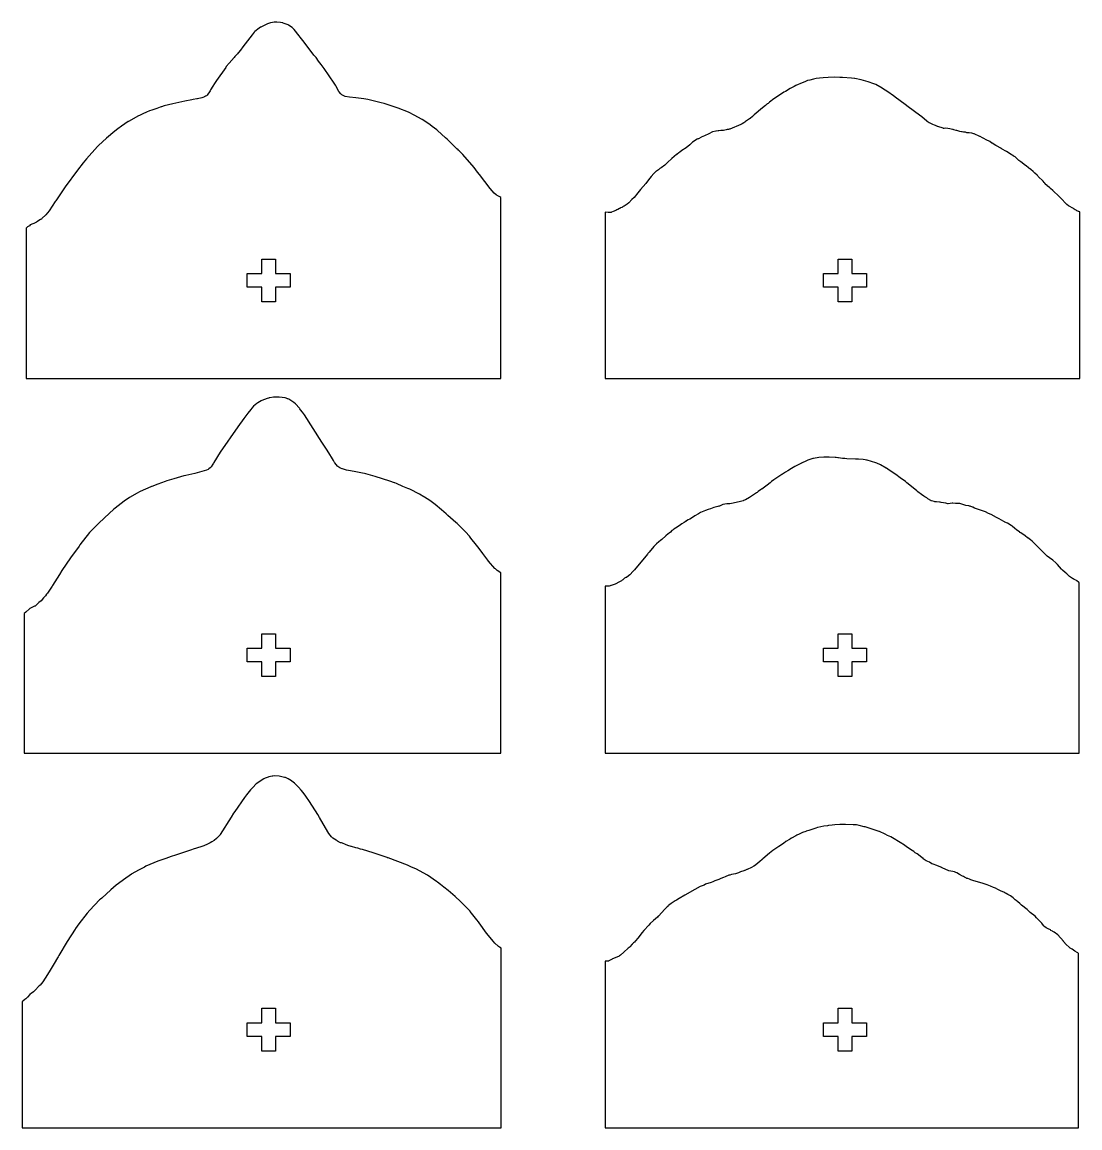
# Model space of a CAD drawing. Header units: metres. Extents: x -88 to 939, y 68 to 1362.
# Drawn here: x 119.2 to 486.1, y 978.1 to 1361.7 of the extents above; entities that cross this region are included whole.
import ezdxf

# ---------------------------------------------------------------- set-up
doc = ezdxf.new("R2010")
doc.units = ezdxf.units.M

msp = doc.modelspace()

# ---------------------------------------------------------------- linework, layer by layer
for p, q in [((199.908, 1358.48), (199.618, 1358.2)), ((201.435, 1359.69), (199.908, 1358.48)), ((201.86, 1359.97), (201.435, 1359.69)), ((201.984, 1360.02), (201.86, 1359.97)), ((203.83, 1360.94), (201.984, 1360.02)), ((204.336, 1361.12), (203.83, 1360.94)), ((205.346, 1361.47), (204.336, 1361.12)), ((205.414, 1361.49), (205.346, 1361.47)), ((206.616, 1361.7), (205.414, 1361.49)), ((207.006, 1361.74), (206.616, 1361.7)), ((207.486, 1361.73), (207.006, 1361.74)), ((208.862, 1361.62), (207.486, 1361.73)), ((209.655, 1361.47), (208.862, 1361.62)), ((209.774, 1361.43), (209.655, 1361.47)), ((210.374, 1361.16), (209.774, 1361.43)), ((211.466, 1360.74), (210.374, 1361.16)), ((211.551, 1360.7), (211.466, 1360.74)), ((212.831, 1359.85), (211.551, 1360.7)), ((212.931, 1359.77), (212.831, 1359.85)), ((212.979, 1359.72), (212.931, 1359.77)), ((213.531, 1359.15), (212.979, 1359.72)), ((215.296, 1356.96), (213.531, 1359.15)), ((198.934, 1357.38), (195.745, 1353.14)), ((199.618, 1358.2), (198.934, 1357.38)), ((215.643, 1356.55), (215.296, 1356.96)), ((217.003, 1354.79), (215.643, 1356.55)), ((218.253, 1353.09), (217.003, 1354.79)), ((193.744, 1350.61), (193.223, 1350.01)), ((193.862, 1350.72), (193.744, 1350.61)), ((194.163, 1351.08), (193.862, 1350.72)), ((194.24, 1351.18), (194.163, 1351.08)), ((194.968, 1352.03), (194.24, 1351.18)), ((195.745, 1353.14), (194.968, 1352.03)), ((220.187, 1350.65), (218.253, 1353.09)), ((220.42, 1350.32), (220.187, 1350.65)), ((191.007, 1347.53), (189.988, 1346.3)), ((192.775, 1349.51), (191.007, 1347.53)), ((192.983, 1349.78), (192.775, 1349.51)), ((193.223, 1350.01), (192.983, 1349.78)), ((221.122, 1349.51), (220.42, 1350.32)), ((222.007, 1348.24), (221.122, 1349.51)), ((222.919, 1347.09), (222.007, 1348.24)), ((223.965, 1345.64), (222.919, 1347.09)), ((189.782, 1346.04), (186.56, 1341.5)), ((189.988, 1346.3), (189.782, 1346.04)), ((227.436, 1340.54), (223.965, 1345.64)), ((185.343, 1339.47), (184.575, 1338.2)), ((185.89, 1340.49), (185.343, 1339.47)), ((186.56, 1341.5), (185.89, 1340.49)), ((227.851, 1339.85), (227.436, 1340.54)), ((227.988, 1339.63), (227.851, 1339.85)), ((229.081, 1337.71), (227.988, 1339.63)), ((387.066, 1339.44), (385.652, 1338.69)), ((387.63, 1339.73), (387.066, 1339.44)), ((389.758, 1340.7), (387.63, 1339.73)), ((390.754, 1341.05), (389.758, 1340.7)), ((391.699, 1341.43), (390.754, 1341.05)), ((392.501, 1341.65), (391.699, 1341.43)), ((393.761, 1341.92), (392.501, 1341.65)), ((394.664, 1342.14), (393.761, 1341.92)), ((395.807, 1342.33), (394.664, 1342.14)), ((397.107, 1342.37), (395.807, 1342.33)), ((398.848, 1342.53), (397.107, 1342.37)), ((401.14, 1342.59), (398.848, 1342.53)), ((402.845, 1342.56), (401.14, 1342.59)), ((403.755, 1342.53), (402.845, 1342.56)), ((406.954, 1342.32), (403.755, 1342.53)), ((407.965, 1342.21), (406.954, 1342.32)), ((408.117, 1342.19), (407.965, 1342.21)), ((410.215, 1341.73), (408.117, 1342.19)), ((412.691, 1341.05), (410.215, 1341.73)), ((414.681, 1340.33), (412.691, 1341.05)), ((415.302, 1340.08), (414.681, 1340.33)), ((416.781, 1339.27), (415.302, 1340.08)), ((417.004, 1339.16), (416.781, 1339.27)), ((420.171, 1337.07), (417.004, 1339.16)), ((181.531, 1335.51), (180.042, 1335.15)), ((181.872, 1335.64), (181.531, 1335.51)), ((182.474, 1335.82), (181.872, 1335.64)), ((182.835, 1336.02), (182.474, 1335.82)), ((183.077, 1336.18), (182.835, 1336.02)), ((183.328, 1336.45), (183.077, 1336.18)), ((183.613, 1336.71), (183.328, 1336.45)), ((184.161, 1337.54), (183.613, 1336.71)), ((184.4, 1337.87), (184.161, 1337.54)), ((184.575, 1338.2), (184.4, 1337.87)), ((229.708, 1336.9), (229.081, 1337.71)), ((230.052, 1336.52), (229.708, 1336.9)), ((230.257, 1336.35), (230.052, 1336.52)), ((230.979, 1336.02), (230.257, 1336.35)), ((231.011, 1336.01), (230.979, 1336.02)), ((231.226, 1335.97), (231.011, 1336.01)), ((232.753, 1335.7), (231.226, 1335.97)), ((234.904, 1335.52), (232.753, 1335.7)), ((235.814, 1335.38), (234.904, 1335.52)), ((237.696, 1335.15), (235.814, 1335.38)), ((382.631, 1336.89), (380.013, 1335.1)), ((383.467, 1337.38), (382.631, 1336.89)), ((384.059, 1337.68), (383.467, 1337.38)), ((385.652, 1338.69), (384.059, 1337.68)), ((420.732, 1336.67), (420.171, 1337.07)), ((421.316, 1336.26), (420.732, 1336.67)), ((422.031, 1335.7), (421.316, 1336.26)), ((425.554, 1333.18), (422.031, 1335.7)), ((165.876, 1331.81), (164.146, 1331.19)), ((167.03, 1332.18), (165.876, 1331.81)), ((167.416, 1332.31), (167.03, 1332.18)), ((167.554, 1332.34), (167.416, 1332.31)), ((168.501, 1332.65), (167.554, 1332.34)), ((171.431, 1333.41), (168.501, 1332.65)), ((175.558, 1334.31), (171.431, 1333.41)), ((175.657, 1334.33), (175.558, 1334.31)), ((178.098, 1334.75), (175.657, 1334.33)), ((178.534, 1334.85), (178.098, 1334.75)), ((179.804, 1335.09), (178.534, 1334.85)), ((180.042, 1335.15), (179.804, 1335.09)), ((238.423, 1335), (237.696, 1335.15)), ((239.076, 1334.9), (238.423, 1335)), ((243.753, 1333.76), (239.076, 1334.9)), ((244.792, 1333.45), (243.753, 1333.76)), ((245.409, 1333.3), (244.792, 1333.45)), ((245.838, 1333.2), (245.409, 1333.3)), ((249.673, 1331.92), (245.838, 1333.2)), ((253.211, 1330.45), (249.673, 1331.92)), ((375.419, 1331.52), (374.468, 1330.71)), ((377.065, 1332.85), (375.419, 1331.52)), ((377.701, 1333.34), (377.065, 1332.85)), ((377.819, 1333.44), (377.701, 1333.34)), ((377.962, 1333.55), (377.819, 1333.44)), ((378.429, 1333.93), (377.962, 1333.55)), ((380.013, 1335.1), (378.429, 1333.93)), ((426.552, 1332.4), (425.554, 1333.18)), ((430.552, 1329.44), (426.552, 1332.4)), ((159.539, 1329.19), (156.026, 1327.3)), ((159.887, 1329.37), (159.539, 1329.19)), ((161.034, 1329.91), (159.887, 1329.37)), ((162.328, 1330.47), (161.034, 1329.91)), ((163.371, 1330.9), (162.328, 1330.47)), ((164.146, 1331.19), (163.371, 1330.9)), ((253.406, 1330.36), (253.211, 1330.45)), ((255.211, 1329.49), (253.406, 1330.36)), ((257.964, 1327.91), (255.211, 1329.49)), ((258.506, 1327.62), (257.964, 1327.91)), ((260.687, 1326.12), (258.506, 1327.62)), ((371.52, 1328.17), (370.188, 1327.23)), ((371.712, 1328.34), (371.52, 1328.17)), ((372.54, 1329.03), (371.712, 1328.34)), ((373.177, 1329.55), (372.54, 1329.03)), ((374.468, 1330.71), (373.177, 1329.55)), ((431.308, 1328.85), (430.552, 1329.44)), ((433.062, 1327.39), (431.308, 1328.85)), ((151.297, 1323.93), (148.452, 1321.45)), ((152.338, 1324.72), (151.297, 1323.93)), ((153.585, 1325.58), (152.338, 1324.72)), ((155.94, 1327.26), (153.585, 1325.58)), ((156.026, 1327.3), (155.94, 1327.26)), ((261.446, 1325.55), (260.687, 1326.12)), ((262.99, 1324.36), (261.446, 1325.55)), ((263.293, 1324.11), (262.99, 1324.36)), ((266.054, 1321.6), (263.293, 1324.11)), ((359.804, 1323.93), (358.78, 1323.68)), ((359.944, 1323.95), (359.804, 1323.93)), ((360.676, 1324.02), (359.944, 1323.95)), ((360.862, 1324.05), (360.676, 1324.02)), ((361.527, 1324.11), (360.862, 1324.05)), ((361.779, 1324.1), (361.527, 1324.11)), ((362.047, 1324.12), (361.779, 1324.1)), ((362.444, 1324.16), (362.047, 1324.12)), ((363.374, 1324.38), (362.444, 1324.16)), ((363.749, 1324.44), (363.374, 1324.38)), ((364.019, 1324.47), (363.749, 1324.44)), ((364.146, 1324.51), (364.019, 1324.47)), ((364.264, 1324.51), (364.146, 1324.51)), ((364.505, 1324.55), (364.264, 1324.51)), ((364.658, 1324.58), (364.505, 1324.55)), ((368.504, 1326.18), (364.658, 1324.58)), ((368.947, 1326.42), (368.504, 1326.18)), ((369.571, 1326.82), (368.947, 1326.42)), ((369.872, 1326.99), (369.571, 1326.82)), ((370.188, 1327.23), (369.872, 1326.99)), ((433.211, 1327.25), (433.062, 1327.39)), ((433.862, 1326.83), (433.211, 1327.25)), ((434.184, 1326.65), (433.862, 1326.83)), ((435.101, 1326.27), (434.184, 1326.65)), ((435.665, 1325.99), (435.101, 1326.27)), ((436.016, 1325.85), (435.665, 1325.99)), ((436.757, 1325.57), (436.016, 1325.85)), ((436.879, 1325.54), (436.757, 1325.57)), ((438.687, 1324.92), (436.879, 1325.54)), ((438.798, 1324.88), (438.687, 1324.92)), ((439.061, 1324.87), (438.798, 1324.88)), ((439.654, 1324.92), (439.061, 1324.87)), ((441.057, 1324.69), (439.654, 1324.92)), ((441.988, 1324.5), (441.057, 1324.69)), ((442.191, 1324.44), (441.988, 1324.5)), ((442.44, 1324.41), (442.191, 1324.44)), ((443.238, 1324.18), (442.44, 1324.41)), ((443.415, 1324.14), (443.238, 1324.18)), ((444.505, 1323.8), (443.415, 1324.14)), ((445.1, 1323.65), (444.505, 1323.8)), ((148.452, 1321.45), (145.688, 1318.87)), ((266.596, 1321.07), (266.054, 1321.6)), ((268.166, 1319.6), (266.596, 1321.07)), ((351.698, 1320.04), (351.193, 1319.5)), ((351.792, 1320.12), (351.698, 1320.04)), ((353.345, 1321.08), (351.792, 1320.12)), ((353.56, 1321.2), (353.345, 1321.08)), ((353.825, 1321.28), (353.56, 1321.2)), ((354.649, 1321.71), (353.825, 1321.28)), ((354.788, 1321.79), (354.649, 1321.71)), ((355.938, 1322.31), (354.788, 1321.79)), ((357.395, 1323.01), (355.938, 1322.31)), ((358.689, 1323.65), (357.395, 1323.01)), ((358.78, 1323.68), (358.689, 1323.65)), ((445.271, 1323.62), (445.1, 1323.65)), ((445.809, 1323.55), (445.271, 1323.62)), ((446.041, 1323.55), (445.809, 1323.55)), ((446.43, 1323.53), (446.041, 1323.55)), ((446.912, 1323.38), (446.43, 1323.53)), ((447.521, 1323.34), (446.912, 1323.38)), ((447.682, 1323.36), (447.521, 1323.34)), ((448.518, 1323.26), (447.682, 1323.36)), ((448.686, 1323.23), (448.518, 1323.26)), ((449.349, 1323), (448.686, 1323.23)), ((449.434, 1322.97), (449.349, 1323)), ((449.474, 1322.95), (449.434, 1322.97)), ((451.445, 1322.02), (449.474, 1322.95)), ((451.496, 1322), (451.445, 1322.02)), ((452.305, 1321.63), (451.496, 1322)), ((454.102, 1320.72), (452.305, 1321.63)), ((454.44, 1320.49), (454.102, 1320.72)), ((454.91, 1320.26), (454.44, 1320.49)), ((455.649, 1319.77), (454.91, 1320.26)), ((145.344, 1318.54), (141.463, 1314.27)), ((145.446, 1318.64), (145.344, 1318.54)), ((145.688, 1318.87), (145.446, 1318.64)), ((270.035, 1317.76), (268.166, 1319.6)), ((270.424, 1317.4), (270.035, 1317.76)), ((270.501, 1317.33), (270.424, 1317.4)), ((270.764, 1317.06), (270.501, 1317.33)), ((272.088, 1315.75), (270.764, 1317.06)), ((346.983, 1316.36), (346.43, 1315.97)), ((347.302, 1316.63), (346.983, 1316.36)), ((348, 1317.16), (347.302, 1316.63)), ((349.526, 1318.12), (348, 1317.16)), ((350.8, 1319.2), (349.526, 1318.12)), ((351.193, 1319.5), (350.8, 1319.2)), ((455.719, 1319.73), (455.649, 1319.77)), ((456.938, 1318.95), (455.719, 1319.73)), ((458.929, 1317.83), (456.938, 1318.95)), ((458.999, 1317.8), (458.929, 1317.83)), ((459.045, 1317.77), (458.999, 1317.8)), ((459.151, 1317.71), (459.045, 1317.77)), ((460.508, 1317.01), (459.151, 1317.71)), ((460.722, 1316.82), (460.508, 1317.01)), ((461.591, 1316.26), (460.722, 1316.82)), ((461.675, 1316.19), (461.591, 1316.26)), ((463.252, 1315.19), (461.675, 1316.19)), ((140.357, 1312.9), (138.398, 1310.38)), ((141.463, 1314.27), (140.357, 1312.9)), ((275.977, 1311.26), (272.088, 1315.75)), ((342.663, 1312.57), (342.199, 1312.16)), ((343.083, 1313.01), (342.663, 1312.57)), ((344.524, 1314.42), (343.083, 1313.01)), ((346.147, 1315.75), (344.524, 1314.42)), ((346.283, 1315.86), (346.147, 1315.75)), ((346.43, 1315.97), (346.283, 1315.86)), ((463.321, 1315.14), (463.252, 1315.19)), ((463.634, 1314.96), (463.321, 1315.14)), ((464.573, 1314.08), (463.634, 1314.96)), ((464.993, 1313.76), (464.573, 1314.08)), ((465.287, 1313.53), (464.993, 1313.76)), ((465.666, 1313.22), (465.287, 1313.53)), ((466.698, 1312.4), (465.666, 1313.22)), ((466.889, 1312.32), (466.698, 1312.4)), ((466.966, 1312.25), (466.889, 1312.32)), ((467.477, 1311.84), (466.966, 1312.25)), ((138.398, 1310.38), (134.122, 1304.53)), ((277.187, 1309.66), (275.977, 1311.26)), ((277.872, 1308.81), (277.187, 1309.66)), ((281.545, 1304.06), (277.872, 1308.81)), ((338.332, 1309.18), (337.42, 1308.21)), ((339.177, 1310), (338.332, 1309.18)), ((339.247, 1310.07), (339.177, 1310)), ((339.986, 1310.53), (339.247, 1310.07)), ((340.444, 1310.89), (339.986, 1310.53)), ((340.856, 1311.16), (340.444, 1310.89)), ((342.199, 1312.16), (340.856, 1311.16)), ((468.372, 1311.21), (467.477, 1311.84)), ((468.48, 1311.11), (468.372, 1311.21)), ((468.673, 1310.99), (468.48, 1311.11)), ((469.119, 1310.56), (468.673, 1310.99)), ((469.942, 1309.87), (469.119, 1310.56)), ((470.273, 1309.61), (469.942, 1309.87)), ((470.523, 1309.32), (470.273, 1309.61)), ((471.31, 1308.59), (470.523, 1309.32)), ((471.574, 1308.35), (471.31, 1308.59)), ((134.122, 1304.53), (130.903, 1299.75)), ((335.526, 1305.79), (333.729, 1303.7)), ((336.449, 1307.02), (335.526, 1305.79)), ((337.42, 1308.21), (336.449, 1307.02)), ((471.707, 1308.21), (471.574, 1308.35)), ((473.351, 1306.59), (471.707, 1308.21)), ((473.722, 1306.09), (473.351, 1306.59)), ((473.86, 1305.92), (473.722, 1306.09)), ((473.958, 1305.84), (473.86, 1305.92)), ((474.348, 1305.39), (473.958, 1305.84)), ((474.501, 1305.23), (474.348, 1305.39)), ((474.779, 1305.01), (474.501, 1305.23)), ((474.819, 1304.97), (474.779, 1305.01)), ((475.564, 1304.31), (474.819, 1304.97)), ((282.928, 1302.41), (281.545, 1304.06)), ((283.58, 1301.86), (282.928, 1302.41)), ((283.877, 1301.64), (283.58, 1301.86)), ((283.98, 1301.56), (283.877, 1301.64)), ((284.473, 1301.33), (283.98, 1301.56)), ((284.703, 1301.2), (284.473, 1301.33)), ((284.92, 1301.09), (284.703, 1301.2)), ((285.231, 1300.88), (284.92, 1301.09)), ((285.232, 1270.21), (285.231, 1300.88)), ((331.462, 1300.87), (330.746, 1300.18)), ((332.774, 1302.5), (331.462, 1300.87)), ((333.217, 1303.03), (332.774, 1302.5)), ((333.729, 1303.7), (333.217, 1303.03)), ((475.75, 1304.19), (475.564, 1304.31)), ((476, 1303.97), (475.75, 1304.19)), ((476.804, 1303.3), (476, 1303.97)), ((479.004, 1301.25), (476.804, 1303.3)), ((479.111, 1301.14), (479.004, 1301.25)), ((479.535, 1300.67), (479.111, 1301.14)), ((130.676, 1299.47), (128.511, 1296.31)), ((130.903, 1299.75), (130.676, 1299.47)), ((326.404, 1297.03), (325.829, 1296.76)), ((326.528, 1297.07), (326.404, 1297.03)), ((326.802, 1297.26), (326.528, 1297.07)), ((327.228, 1297.44), (326.802, 1297.26)), ((327.423, 1297.58), (327.228, 1297.44)), ((327.496, 1297.6), (327.423, 1297.58)), ((327.732, 1297.75), (327.496, 1297.6)), ((328.031, 1297.91), (327.732, 1297.75)), ((329.022, 1298.58), (328.031, 1297.91)), ((329.683, 1299.06), (329.022, 1298.58)), ((330.746, 1300.18), (329.683, 1299.06)), ((481.52, 1298.57), (479.535, 1300.67)), ((481.599, 1298.49), (481.52, 1298.57)), ((481.667, 1298.44), (481.599, 1298.49)), ((482.144, 1298.01), (481.667, 1298.44)), ((483.876, 1297.06), (482.144, 1298.01)), ((484.173, 1296.81), (483.876, 1297.06)), ((125.537, 1293.21), (124.288, 1292.46)), ((125.843, 1293.42), (125.537, 1293.21)), ((125.97, 1293.56), (125.843, 1293.42)), ((127.396, 1294.91), (125.97, 1293.56)), ((128.511, 1296.31), (127.396, 1294.91)), ((322.448, 1295.69), (321.403, 1295.77)), ((321.403, 1295.77), (321.406, 1287.72)), ((322.989, 1295.64), (322.448, 1295.69)), ((323.098, 1295.64), (322.989, 1295.64)), ((323.447, 1295.7), (323.098, 1295.64)), ((323.542, 1295.72), (323.447, 1295.7)), ((323.663, 1295.77), (323.542, 1295.72)), ((324.17, 1296), (323.663, 1295.77)), ((325.124, 1296.39), (324.17, 1296)), ((325.533, 1296.6), (325.124, 1296.39)), ((325.829, 1296.76), (325.533, 1296.6)), ((484.528, 1296.57), (484.173, 1296.81)), ((484.8, 1296.45), (484.528, 1296.57)), ((485.031, 1296.31), (484.8, 1296.45)), ((485.448, 1296.15), (485.031, 1296.31)), ((485.635, 1296.06), (485.448, 1296.15)), ((485.695, 1296.06), (485.635, 1296.06)), ((485.825, 1296.01), (485.695, 1296.06)), ((486.141, 1295.87), (485.825, 1296.01)), ((486.141, 1238.06), (486.141, 1295.87)), ((120.519, 1290.2), (120.515, 1238.05)), ((120.884, 1290.59), (120.519, 1290.2)), ((121.044, 1290.72), (120.884, 1290.59)), ((121.239, 1290.85), (121.044, 1290.72)), ((121.686, 1291.09), (121.239, 1290.85)), ((121.94, 1291.36), (121.686, 1291.09)), ((122.094, 1291.42), (121.94, 1291.36)), ((122.491, 1291.64), (122.094, 1291.42)), ((123.258, 1291.83), (122.491, 1291.64)), ((124.155, 1292.37), (123.258, 1291.83)), ((124.224, 1292.42), (124.155, 1292.37)), ((124.288, 1292.46), (124.224, 1292.42)), ((321.408, 1287.27), (321.403, 1287.15)), ((321.403, 1287.15), (321.406, 1238.05)), ((321.406, 1287.72), (321.41, 1287.55)), ((321.41, 1287.55), (321.408, 1287.27)), ((202.31, 1274.48), (202.31, 1279.54)), ((202.31, 1279.54), (207.065, 1279.54)), ((207.065, 1279.54), (207.065, 1274.48)), ((402.31, 1274.48), (402.31, 1279.54)), ((402.31, 1279.54), (407.065, 1279.54)), ((407.065, 1279.54), (407.065, 1274.48)), ((197.245, 1269.72), (197.245, 1274.48)), ((197.245, 1274.48), (202.31, 1274.48)), ((207.065, 1274.48), (212.129, 1274.48)), ((212.129, 1274.48), (212.129, 1269.72)), ((397.245, 1269.72), (397.245, 1274.48)), ((397.245, 1274.48), (402.31, 1274.48)), ((407.065, 1274.48), (412.129, 1274.48)), ((412.129, 1274.48), (412.129, 1269.72)), ((285.227, 1269.95), (285.232, 1270.21)), ((202.31, 1269.72), (197.245, 1269.72)), ((202.31, 1264.66), (202.31, 1269.72)), ((212.129, 1269.72), (207.065, 1269.72)), ((207.065, 1269.72), (207.065, 1264.66)), ((285.232, 1269.61), (285.227, 1269.95)), ((285.227, 1246.48), (285.232, 1269.39)), ((285.231, 1269.47), (285.232, 1269.61)), ((285.232, 1269.39), (285.231, 1269.47)), ((402.31, 1269.72), (397.245, 1269.72)), ((402.31, 1264.66), (402.31, 1269.72)), ((412.129, 1269.72), (407.065, 1269.72)), ((407.065, 1269.72), (407.065, 1264.66)), ((207.065, 1264.66), (202.31, 1264.66)), ((407.065, 1264.66), (402.31, 1264.66)), ((285.221, 1246.24), (285.227, 1246.48)), ((285.233, 1238.06), (285.221, 1246.24)), ((120.515, 1238.05), (122.537, 1238.06)), ((122.537, 1238.06), (285.233, 1238.06)), ((321.406, 1238.05), (486.141, 1238.06)), ((206.577, 1231.63), (206.322, 1231.61)), ((207.521, 1231.65), (206.577, 1231.63)), ((208.373, 1231.64), (207.521, 1231.65)), ((209.415, 1231.54), (208.373, 1231.64)), ((199.488, 1228.47), (198.848, 1227.77)), ((200.055, 1228.98), (199.488, 1228.47)), ((200.551, 1229.35), (200.055, 1228.98)), ((200.988, 1229.65), (200.551, 1229.35)), ((202.045, 1230.3), (200.988, 1229.65)), ((202.296, 1230.43), (202.045, 1230.3)), ((204.197, 1231.12), (202.296, 1230.43)), ((204.619, 1231.26), (204.197, 1231.12)), ((204.895, 1231.35), (204.619, 1231.26)), ((205.073, 1231.39), (204.895, 1231.35)), ((206.322, 1231.61), (205.073, 1231.39)), ((210.386, 1231.33), (209.415, 1231.54)), ((210.725, 1231.25), (210.386, 1231.33)), ((211.227, 1231.06), (210.725, 1231.25)), ((211.373, 1230.99), (211.227, 1231.06)), ((211.656, 1230.87), (211.373, 1230.99)), ((212.343, 1230.5), (211.656, 1230.87)), ((213.075, 1230.02), (212.343, 1230.5)), ((213.455, 1229.72), (213.075, 1230.02)), ((213.992, 1229.26), (213.455, 1229.72)), ((215.394, 1227.73), (213.992, 1229.26)), ((196.085, 1224.15), (193.954, 1221.29)), ((197.424, 1226.04), (196.085, 1224.15)), ((198.46, 1227.33), (197.424, 1226.04)), ((198.848, 1227.77), (198.46, 1227.33)), ((215.545, 1227.53), (215.394, 1227.73)), ((215.786, 1227.24), (215.545, 1227.53)), ((216.387, 1226.45), (215.786, 1227.24)), ((217.081, 1225.44), (216.387, 1226.45)), ((223.179, 1215.98), (217.081, 1225.44)), ((193.954, 1221.29), (187.834, 1212.57)), ((187.834, 1212.57), (185.695, 1208.88)), ((224.811, 1213.56), (223.179, 1215.98)), ((225.613, 1212.27), (224.811, 1213.56)), ((185.585, 1208.68), (185.374, 1208.33)), ((185.695, 1208.88), (185.585, 1208.68)), ((226.805, 1210.23), (225.613, 1212.27)), ((227.168, 1209.63), (226.805, 1210.23)), ((227.564, 1208.97), (227.168, 1209.63)), ((227.662, 1208.83), (227.564, 1208.97)), ((228.525, 1207.71), (227.662, 1208.83)), ((389.577, 1208.71), (389.314, 1208.57)), ((389.688, 1208.76), (389.577, 1208.71)), ((389.839, 1208.83), (389.688, 1208.76)), ((391.094, 1209.45), (389.839, 1208.83)), ((391.722, 1209.69), (391.094, 1209.45)), ((393.488, 1210.28), (391.722, 1209.69)), ((393.707, 1210.34), (393.488, 1210.28)), ((395.625, 1210.68), (393.707, 1210.34)), ((397.291, 1210.81), (395.625, 1210.68)), ((397.374, 1210.82), (397.291, 1210.81)), ((397.692, 1210.84), (397.374, 1210.82)), ((398.863, 1210.79), (397.692, 1210.84)), ((399.187, 1210.79), (398.863, 1210.79)), ((401.188, 1210.67), (399.187, 1210.79)), ((401.545, 1210.68), (401.188, 1210.67)), ((402.186, 1210.57), (401.545, 1210.68)), ((402.379, 1210.57), (402.186, 1210.57)), ((403.808, 1210.31), (402.379, 1210.57)), ((403.853, 1210.31), (403.808, 1210.31)), ((404.097, 1210.29), (403.853, 1210.31)), ((404.618, 1210.31), (404.097, 1210.29)), ((405.324, 1210.26), (404.618, 1210.31)), ((408.352, 1210.13), (405.324, 1210.26)), ((409.31, 1210.07), (408.352, 1210.13)), ((411.012, 1209.92), (409.31, 1210.07)), ((411.636, 1209.9), (411.012, 1209.92)), ((412.164, 1209.77), (411.636, 1209.9)), ((412.307, 1209.73), (412.164, 1209.77)), ((415.378, 1208.82), (412.307, 1209.73)), ((415.725, 1208.67), (415.378, 1208.82)), ((416.95, 1208.18), (415.725, 1208.67)), ((179.04, 1205.17), (175.963, 1204.43)), ((183.077, 1206.22), (179.04, 1205.17)), ((183.746, 1206.55), (183.077, 1206.22)), ((183.986, 1206.69), (183.746, 1206.55)), ((184.461, 1207.12), (183.986, 1206.69)), ((184.765, 1207.48), (184.461, 1207.12)), ((185.374, 1208.33), (184.765, 1207.48)), ((228.744, 1207.49), (228.525, 1207.71)), ((229.413, 1207.04), (228.744, 1207.49)), ((229.616, 1206.95), (229.413, 1207.04)), ((230.231, 1206.71), (229.616, 1206.95)), ((230.295, 1206.69), (230.231, 1206.71)), ((231.675, 1206.32), (230.295, 1206.69)), ((233.043, 1206.09), (231.675, 1206.32)), ((233.711, 1205.94), (233.043, 1206.09)), ((234.403, 1205.78), (233.711, 1205.94)), ((236.681, 1205.33), (234.403, 1205.78)), ((237.279, 1205.23), (236.681, 1205.33)), ((237.947, 1205.09), (237.279, 1205.23)), ((238.434, 1204.96), (237.947, 1205.09)), ((240.842, 1204.31), (238.434, 1204.96)), ((382.914, 1204.86), (382.733, 1204.76)), ((383.968, 1205.54), (382.914, 1204.86)), ((384.865, 1206.09), (383.968, 1205.54)), ((386.096, 1206.9), (384.865, 1206.09)), ((387.191, 1207.58), (386.096, 1206.9)), ((389.314, 1208.57), (387.191, 1207.58)), ((418.939, 1207.02), (416.95, 1208.18)), ((419.074, 1206.92), (418.939, 1207.02)), ((419.559, 1206.64), (419.074, 1206.92)), ((422.702, 1204.39), (419.559, 1206.64)), ((166.303, 1201.46), (164.213, 1200.66)), ((168.781, 1202.36), (166.303, 1201.46)), ((169.422, 1202.56), (168.781, 1202.36)), ((171.769, 1203.27), (169.422, 1202.56)), ((175.288, 1204.25), (171.769, 1203.27)), ((175.963, 1204.43), (175.288, 1204.25)), ((241.594, 1204.12), (240.842, 1204.31)), ((246.77, 1202.46), (241.594, 1204.12)), ((248.371, 1201.89), (246.77, 1202.46)), ((248.517, 1201.84), (248.371, 1201.89)), ((249.002, 1201.62), (248.517, 1201.84)), ((251.23, 1200.66), (249.002, 1201.62)), ((377.6, 1201.08), (376.778, 1200.42)), ((378.667, 1201.91), (377.6, 1201.08)), ((379.197, 1202.35), (378.667, 1201.91)), ((379.985, 1202.97), (379.197, 1202.35)), ((380.273, 1203.13), (379.985, 1202.97)), ((381.343, 1203.89), (380.273, 1203.13)), ((382.338, 1204.53), (381.343, 1203.89)), ((382.733, 1204.76), (382.338, 1204.53)), ((423.359, 1203.94), (422.702, 1204.39)), ((424.225, 1203.3), (423.359, 1203.94)), ((425.137, 1202.64), (424.225, 1203.3)), ((425.607, 1202.33), (425.137, 1202.64)), ((426.107, 1201.92), (425.607, 1202.33)), ((428.854, 1199.72), (426.107, 1201.92)), ((159.107, 1198.29), (156.468, 1196.8)), ((159.884, 1198.75), (159.107, 1198.29)), ((160.17, 1198.88), (159.884, 1198.75)), ((163.773, 1200.48), (160.17, 1198.88)), ((164.089, 1200.61), (163.773, 1200.48)), ((164.213, 1200.66), (164.089, 1200.61)), ((252.969, 1199.95), (251.23, 1200.66)), ((253.707, 1199.63), (252.969, 1199.95)), ((257.011, 1197.94), (253.707, 1199.63)), ((258.503, 1197.06), (257.011, 1197.94)), ((372.87, 1197.69), (371.515, 1196.81)), ((373.911, 1198.38), (372.87, 1197.69)), ((374.179, 1198.58), (373.911, 1198.38)), ((374.552, 1198.84), (374.179, 1198.58)), ((375.312, 1199.41), (374.552, 1198.84)), ((375.69, 1199.63), (375.312, 1199.41)), ((375.73, 1199.66), (375.69, 1199.63)), ((375.799, 1199.7), (375.73, 1199.66)), ((376.267, 1200.02), (375.799, 1199.7)), ((376.778, 1200.42), (376.267, 1200.02)), ((429.557, 1199.06), (428.854, 1199.72)), ((429.926, 1198.76), (429.557, 1199.06)), ((431.213, 1197.81), (429.926, 1198.76)), ((432.056, 1197.29), (431.213, 1197.81)), ((432.359, 1197.05), (432.056, 1197.29)), ((154.584, 1195.5), (151.41, 1193.08)), ((156.468, 1196.8), (154.584, 1195.5)), ((258.579, 1197.02), (258.503, 1197.06)), ((258.615, 1197), (258.579, 1197.02)), ((258.725, 1196.92), (258.615, 1197)), ((260.615, 1195.72), (258.725, 1196.92)), ((262.479, 1194.32), (260.615, 1195.72)), ((264.715, 1192.5), (262.479, 1194.32)), ((359.135, 1193.29), (358.564, 1193.04)), ((359.185, 1193.3), (359.135, 1193.29)), ((360.12, 1193.58), (359.185, 1193.3)), ((360.532, 1193.72), (360.12, 1193.58)), ((360.866, 1193.76), (360.532, 1193.72)), ((361.116, 1193.82), (360.866, 1193.76)), ((362.274, 1194.33), (361.116, 1193.82)), ((362.321, 1194.35), (362.274, 1194.33)), ((363.634, 1194.63), (362.321, 1194.35)), ((363.885, 1194.59), (363.634, 1194.63)), ((363.948, 1194.59), (363.885, 1194.59)), ((364.694, 1194.62), (363.948, 1194.59)), ((365.878, 1194.83), (364.694, 1194.62)), ((367.333, 1195.12), (365.878, 1194.83)), ((367.895, 1195.24), (367.333, 1195.12)), ((368.435, 1195.45), (367.895, 1195.24)), ((369.343, 1195.69), (368.435, 1195.45)), ((369.436, 1195.74), (369.343, 1195.69)), ((370.154, 1196), (369.436, 1195.74)), ((371.515, 1196.81), (370.154, 1196)), ((433.009, 1196.65), (432.359, 1197.05)), ((433.423, 1196.33), (433.009, 1196.65)), ((434.434, 1195.73), (433.423, 1196.33)), ((434.587, 1195.66), (434.434, 1195.73)), ((434.684, 1195.62), (434.587, 1195.66)), ((435.125, 1195.5), (434.684, 1195.62)), ((435.593, 1195.35), (435.125, 1195.5)), ((435.821, 1195.31), (435.593, 1195.35)), ((436.135, 1195.32), (435.821, 1195.31)), ((436.446, 1195.31), (436.135, 1195.32)), ((437.419, 1195.15), (436.446, 1195.31)), ((437.617, 1195.14), (437.419, 1195.15)), ((437.649, 1195.14), (437.617, 1195.14)), ((438.041, 1195.06), (437.649, 1195.14)), ((439.665, 1194.78), (438.041, 1195.06)), ((440.367, 1194.63), (439.665, 1194.78)), ((440.4, 1194.63), (440.367, 1194.63)), ((441.879, 1194.81), (440.4, 1194.63)), ((442.029, 1194.79), (441.879, 1194.81)), ((442.952, 1194.76), (442.029, 1194.79)), ((443.232, 1194.73), (442.952, 1194.76)), ((443.83, 1194.75), (443.232, 1194.73)), ((444.434, 1194.67), (443.83, 1194.75)), ((445.825, 1194.19), (444.434, 1194.67)), ((446.62, 1193.98), (445.825, 1194.19)), ((447.565, 1193.85), (446.62, 1193.98)), ((447.866, 1193.81), (447.565, 1193.85)), ((448.042, 1193.76), (447.866, 1193.81)), ((448.874, 1193.44), (448.042, 1193.76)), ((448.973, 1193.4), (448.874, 1193.44)), ((449.001, 1193.39), (448.973, 1193.4)), ((449.525, 1193.13), (449.001, 1193.39)), ((149.45, 1191.37), (145.747, 1187.89)), ((150.89, 1192.65), (149.45, 1191.37)), ((151.41, 1193.08), (150.89, 1192.65)), ((266.295, 1191.15), (264.715, 1192.5)), ((266.903, 1190.58), (266.295, 1191.15)), ((269.619, 1188.15), (266.903, 1190.58)), ((351.731, 1189.87), (350.769, 1189.29)), ((352.526, 1190.37), (351.731, 1189.87)), ((353.825, 1191.08), (352.526, 1190.37)), ((354.563, 1191.54), (353.825, 1191.08)), ((355.663, 1192.07), (354.563, 1191.54)), ((356.212, 1192.25), (355.663, 1192.07)), ((357.164, 1192.63), (356.212, 1192.25)), ((357.944, 1192.83), (357.164, 1192.63)), ((358.564, 1193.04), (357.944, 1192.83)), ((453.346, 1191.78), (449.525, 1193.13)), ((454.438, 1191.26), (453.346, 1191.78)), ((455.366, 1190.87), (454.438, 1191.26)), ((457.183, 1189.87), (455.366, 1190.87)), ((458.188, 1189.37), (457.183, 1189.87)), ((144.954, 1187.1), (142.584, 1184.59)), ((145.747, 1187.89), (144.954, 1187.1)), ((270.058, 1187.74), (269.619, 1188.15)), ((270.797, 1187.08), (270.058, 1187.74)), ((272.955, 1184.87), (270.797, 1187.08)), ((345.255, 1185.75), (345.001, 1185.57)), ((346.434, 1186.54), (345.255, 1185.75)), ((346.568, 1186.62), (346.434, 1186.54)), ((347.081, 1187), (346.568, 1186.62)), ((348.057, 1187.68), (347.081, 1187)), ((348.842, 1188.14), (348.057, 1187.68)), ((349.198, 1188.33), (348.842, 1188.14)), ((349.296, 1188.39), (349.198, 1188.33)), ((349.31, 1188.4), (349.296, 1188.39)), ((349.335, 1188.41), (349.31, 1188.4)), ((350.232, 1188.99), (349.335, 1188.41)), ((350.769, 1189.29), (350.232, 1188.99)), ((459.745, 1188.48), (458.188, 1189.37)), ((459.992, 1188.4), (459.745, 1188.48)), ((460.161, 1188.24), (459.992, 1188.4)), ((460.975, 1187.9), (460.161, 1188.24)), ((462.355, 1187.05), (460.975, 1187.9)), ((462.677, 1186.81), (462.355, 1187.05)), ((463.586, 1185.99), (462.677, 1186.81)), ((464.184, 1185.54), (463.586, 1185.99)), ((142.584, 1184.59), (139.161, 1180.32)), ((274.341, 1183.36), (272.955, 1184.87)), ((274.831, 1182.72), (274.341, 1183.36)), ((276.823, 1180.29), (274.831, 1182.72)), ((340.661, 1181.83), (340.01, 1181.37)), ((341.13, 1182.18), (340.661, 1181.83)), ((342.532, 1183.49), (341.13, 1182.18)), ((343.323, 1184.19), (342.532, 1183.49)), ((343.648, 1184.44), (343.323, 1184.19)), ((344.063, 1184.77), (343.648, 1184.44)), ((344.594, 1185.33), (344.063, 1184.77)), ((345.001, 1185.57), (344.594, 1185.33)), ((465.273, 1184.75), (464.184, 1185.54)), ((465.354, 1184.7), (465.273, 1184.75)), ((465.611, 1184.58), (465.354, 1184.7)), ((467.116, 1183.46), (465.611, 1184.58)), ((468.004, 1182.83), (467.116, 1183.46)), ((468.087, 1182.78), (468.004, 1182.83)), ((469.007, 1182.1), (468.087, 1182.78)), ((469.564, 1181.65), (469.007, 1182.1)), ((138.907, 1179.96), (135.942, 1175.91)), ((139.161, 1180.32), (138.907, 1179.96)), ((277.756, 1179.06), (276.823, 1180.29)), ((279.012, 1177.3), (277.756, 1179.06)), ((338.318, 1179.76), (336.713, 1177.86)), ((338.887, 1180.39), (338.318, 1179.76)), ((339.296, 1180.72), (338.887, 1180.39)), ((340.01, 1181.37), (339.296, 1180.72)), ((469.802, 1181.43), (469.564, 1181.65)), ((470.697, 1180.47), (469.802, 1181.43)), ((470.725, 1180.43), (470.697, 1180.47)), ((470.819, 1180.34), (470.725, 1180.43)), ((471.221, 1179.98), (470.819, 1180.34)), ((472.847, 1178.45), (471.221, 1179.98)), ((474.158, 1176.97), (472.847, 1178.45)), ((135.942, 1175.91), (132.975, 1171.47)), ((280.702, 1175.05), (279.012, 1177.3)), ((280.97, 1174.71), (280.702, 1175.05)), ((283.184, 1172.15), (280.97, 1174.71)), ((336.14, 1177.12), (331.66, 1171.74)), ((336.277, 1177.32), (336.14, 1177.12)), ((336.713, 1177.86), (336.277, 1177.32)), ((474.8, 1176.44), (474.158, 1176.97)), ((475.641, 1175.83), (474.8, 1176.44)), ((476.757, 1175.08), (475.641, 1175.83)), ((476.803, 1175.05), (476.757, 1175.08)), ((477.774, 1174.16), (476.803, 1175.05)), ((478.334, 1173.56), (477.774, 1174.16)), ((132.975, 1171.47), (132.153, 1170.1)), ((283.405, 1172.01), (283.184, 1172.15)), ((283.881, 1171.54), (283.405, 1172.01)), ((283.921, 1171.51), (283.881, 1171.54)), ((285.272, 1170.64), (283.921, 1171.51)), ((285.265, 1140.29), (285.272, 1170.64)), ((331.125, 1171.22), (329.952, 1169.98)), ((331.531, 1171.62), (331.125, 1171.22)), ((331.66, 1171.74), (331.531, 1171.62)), ((479.765, 1171.95), (478.334, 1173.56)), ((480.142, 1171.61), (479.765, 1171.95)), ((480.982, 1170.8), (480.142, 1171.61)), ((481.57, 1170.31), (480.982, 1170.8)), ((482.581, 1169.38), (481.57, 1170.31)), ((132.153, 1170.1), (129.744, 1166.31)), ((324.905, 1166.76), (323.558, 1166.23)), ((325.158, 1166.89), (324.905, 1166.76)), ((326.201, 1167.41), (325.158, 1166.89)), ((326.614, 1167.6), (326.201, 1167.41)), ((327.058, 1167.87), (326.614, 1167.6)), ((327.177, 1167.95), (327.058, 1167.87)), ((327.382, 1168.1), (327.177, 1167.95)), ((327.558, 1168.25), (327.382, 1168.1)), ((327.712, 1168.39), (327.558, 1168.25)), ((327.883, 1168.51), (327.712, 1168.39)), ((328.181, 1168.77), (327.883, 1168.51)), ((328.436, 1168.9), (328.181, 1168.77)), ((328.617, 1169.02), (328.436, 1168.9)), ((328.874, 1169.08), (328.617, 1169.02)), ((328.921, 1169.11), (328.874, 1169.08)), ((329.952, 1169.98), (328.921, 1169.11)), ((483.593, 1168.66), (482.581, 1169.38)), ((483.853, 1168.54), (483.593, 1168.66)), ((484.181, 1168.34), (483.853, 1168.54)), ((484.793, 1168.08), (484.181, 1168.34)), ((484.932, 1168.03), (484.793, 1168.08)), ((485.087, 1167.89), (484.932, 1168.03)), ((485.712, 1167.43), (485.087, 1167.89)), ((485.863, 1167.34), (485.712, 1167.43)), ((485.876, 1167.33), (485.863, 1167.34)), ((485.892, 1167.23), (485.876, 1167.33)), ((485.88, 1139.35), (485.892, 1167.23)), ((127.258, 1162.71), (127.077, 1162.45)), ((127.635, 1163.19), (127.258, 1162.71)), ((128.012, 1163.65), (127.635, 1163.19)), ((129.578, 1166.04), (128.012, 1163.65)), ((129.744, 1166.31), (129.578, 1166.04)), ((321.435, 1164.19), (321.412, 1112.04)), ((321.461, 1164.79), (321.435, 1164.19)), ((321.471, 1166.04), (321.461, 1164.79)), ((322.41, 1166.07), (321.471, 1166.04)), ((322.545, 1166.06), (322.41, 1166.07)), ((322.589, 1166.06), (322.545, 1166.06)), ((322.665, 1166.06), (322.589, 1166.06)), ((322.778, 1166.08), (322.665, 1166.06)), ((323.167, 1166.12), (322.778, 1166.08)), ((323.438, 1166.2), (323.167, 1166.12)), ((323.558, 1166.23), (323.438, 1166.2)), ((123.263, 1158.93), (121.87, 1158.28)), ((123.469, 1159.06), (123.263, 1158.93)), ((123.668, 1159.12), (123.469, 1159.06)), ((123.868, 1159.27), (123.668, 1159.12)), ((124.064, 1159.43), (123.868, 1159.27)), ((124.76, 1160.1), (124.064, 1159.43)), ((125.005, 1160.32), (124.76, 1160.1)), ((125.714, 1160.93), (125.005, 1160.32)), ((126.61, 1161.97), (125.714, 1160.93)), ((127.077, 1162.45), (126.61, 1161.97)), ((120.425, 1156.99), (119.916, 1156.49)), ((119.916, 1156.49), (119.918, 1132.65)), ((121.735, 1158.16), (120.425, 1156.99)), ((121.852, 1158.27), (121.735, 1158.16)), ((121.87, 1158.28), (121.852, 1158.27)), ((202.31, 1144.48), (202.31, 1149.54)), ((202.31, 1149.54), (207.065, 1149.54)), ((207.065, 1149.54), (207.065, 1144.48)), ((402.31, 1144.48), (402.31, 1149.54)), ((402.31, 1149.54), (407.065, 1149.54)), ((407.065, 1149.54), (407.065, 1144.48)), ((197.245, 1139.72), (197.245, 1144.48)), ((197.245, 1144.48), (202.31, 1144.48)), ((207.065, 1144.48), (212.129, 1144.48)), ((212.129, 1144.48), (212.129, 1139.72)), ((397.245, 1139.72), (397.245, 1144.48)), ((397.245, 1144.48), (402.31, 1144.48)), ((407.065, 1144.48), (412.129, 1144.48)), ((412.129, 1144.48), (412.129, 1139.72)), ((202.31, 1139.72), (197.245, 1139.72)), ((202.31, 1134.66), (202.31, 1139.72)), ((212.129, 1139.72), (207.065, 1139.72)), ((207.065, 1139.72), (207.065, 1134.66)), ((285.273, 1139.85), (285.265, 1140.29)), ((285.273, 1108.05), (285.273, 1139.85)), ((402.31, 1139.72), (397.245, 1139.72)), ((402.31, 1134.66), (402.31, 1139.72)), ((412.129, 1139.72), (407.065, 1139.72)), ((407.065, 1139.72), (407.065, 1134.66)), ((485.878, 1108.06), (485.887, 1138.63)), ((485.89, 1139.16), (485.88, 1139.35)), ((485.887, 1138.63), (485.891, 1138.92)), ((485.891, 1138.92), (485.89, 1139.16)), ((119.918, 1132.65), (119.916, 1132.49)), ((119.916, 1132.49), (119.917, 1108.05)), ((207.065, 1134.66), (202.31, 1134.66)), ((407.065, 1134.66), (402.31, 1134.66)), ((321.412, 1112.04), (321.435, 1111.14)), ((321.435, 1111.14), (321.45, 1108.05)), ((119.917, 1108.05), (285.273, 1108.05)), ((321.45, 1108.05), (322.445, 1108.06)), ((322.445, 1108.06), (485.878, 1108.06)), ((200.578, 1097.56), (200.302, 1097.31)), ((201.704, 1098.4), (200.578, 1097.56)), ((203.058, 1099.21), (201.704, 1098.4)), ((203.212, 1099.3), (203.058, 1099.21)), ((203.536, 1099.42), (203.212, 1099.3)), ((204.478, 1099.76), (203.536, 1099.42)), ((204.727, 1099.81), (204.478, 1099.76)), ((205.929, 1100.08), (204.727, 1099.81)), ((206.113, 1100.11), (205.929, 1100.08)), ((206.859, 1100.17), (206.113, 1100.11)), ((208.347, 1100.08), (206.859, 1100.17)), ((210.207, 1099.68), (208.347, 1100.08)), ((210.363, 1099.64), (210.207, 1099.68)), ((210.501, 1099.6), (210.363, 1099.64)), ((211.412, 1099.2), (210.501, 1099.6)), ((212.059, 1098.87), (211.412, 1099.2)), ((212.329, 1098.7), (212.059, 1098.87)), ((212.755, 1098.4), (212.329, 1098.7)), ((213.694, 1097.65), (212.755, 1098.4)), ((215.106, 1096.28), (213.694, 1097.65)), ((197.009, 1093.58), (196.654, 1093.12)), ((198.432, 1095.35), (197.009, 1093.58)), ((198.733, 1095.67), (198.432, 1095.35)), ((199.058, 1096.08), (198.733, 1095.67)), ((199.284, 1096.29), (199.058, 1096.08)), ((200.302, 1097.31), (199.284, 1096.29)), ((215.988, 1095.27), (215.106, 1096.28)), ((216.697, 1094.38), (215.988, 1095.27)), ((217.616, 1093.12), (216.697, 1094.38)), ((196.353, 1092.71), (192.96, 1087.82)), ((196.654, 1093.12), (196.353, 1092.71)), ((218.873, 1091.27), (217.616, 1093.12)), ((221.751, 1086.83), (218.873, 1091.27)), ((191.632, 1085.89), (187.908, 1079.85)), ((192.511, 1087.21), (191.632, 1085.89)), ((192.96, 1087.82), (192.511, 1087.21)), ((222.362, 1085.8), (221.751, 1086.83)), ((225.227, 1080.79), (222.362, 1085.8)), ((394.565, 1082.08), (392.132, 1081.28)), ((395.095, 1082.28), (394.565, 1082.08)), ((395.204, 1082.31), (395.095, 1082.28)), ((397.268, 1082.71), (395.204, 1082.31)), ((398.562, 1082.88), (397.268, 1082.71)), ((398.899, 1082.95), (398.562, 1082.88)), ((400.156, 1083.1), (398.899, 1082.95)), ((401.17, 1083.24), (400.156, 1083.1)), ((402.81, 1083.34), (401.17, 1083.24)), ((403.63, 1083.36), (402.81, 1083.34)), ((404.814, 1083.36), (403.63, 1083.36)), ((407.499, 1083.24), (404.814, 1083.36)), ((408.654, 1083.16), (407.499, 1083.24)), ((409.602, 1082.96), (408.654, 1083.16)), ((411.303, 1082.57), (409.602, 1082.96)), ((411.664, 1082.47), (411.303, 1082.57)), ((413.713, 1081.85), (411.664, 1082.47)), ((186.592, 1078.47), (185.745, 1077.79)), ((187.866, 1079.79), (186.592, 1078.47)), ((187.908, 1079.85), (187.866, 1079.79)), ((225.611, 1080.19), (225.227, 1080.79)), ((226.044, 1079.59), (225.611, 1080.19)), ((226.505, 1079.08), (226.044, 1079.59)), ((226.987, 1078.61), (226.505, 1079.08)), ((228.077, 1077.87), (226.987, 1078.61)), ((385.542, 1078.28), (385.355, 1078.14)), ((386.081, 1078.59), (385.542, 1078.28)), ((387.557, 1079.4), (386.081, 1078.59)), ((387.977, 1079.59), (387.557, 1079.4)), ((388.765, 1079.93), (387.977, 1079.59)), ((389.892, 1080.51), (388.765, 1079.93)), ((390.27, 1080.62), (389.892, 1080.51)), ((390.757, 1080.8), (390.27, 1080.62)), ((391.017, 1080.88), (390.757, 1080.8)), ((391.171, 1080.98), (391.017, 1080.88)), ((392.132, 1081.28), (391.171, 1080.98)), ((416.513, 1080.93), (413.713, 1081.85)), ((416.592, 1080.89), (416.513, 1080.93)), ((418.61, 1079.92), (416.592, 1080.89)), ((419.446, 1079.47), (418.61, 1079.92)), ((419.956, 1079.28), (419.446, 1079.47)), ((420.52, 1079.01), (419.956, 1079.28)), ((424.338, 1076.68), (420.52, 1079.01)), ((177.87, 1074.51), (172.349, 1072.74)), ((178.471, 1074.72), (177.87, 1074.51)), ((181.2, 1075.56), (178.471, 1074.72)), ((182.182, 1075.98), (181.2, 1075.56)), ((183.429, 1076.45), (182.182, 1075.98)), ((184.433, 1077.02), (183.429, 1076.45)), ((184.971, 1077.29), (184.433, 1077.02)), ((185.745, 1077.79), (184.971, 1077.29)), ((228.46, 1077.63), (228.077, 1077.87)), ((228.585, 1077.59), (228.46, 1077.63)), ((229.663, 1077.01), (228.585, 1077.59)), ((229.943, 1076.91), (229.663, 1077.01)), ((230.294, 1076.81), (229.943, 1076.91)), ((231.407, 1076.34), (230.294, 1076.81)), ((232.22, 1076.09), (231.407, 1076.34)), ((233.299, 1075.74), (232.22, 1076.09)), ((233.401, 1075.72), (233.299, 1075.74)), ((234.927, 1075.25), (233.401, 1075.72)), ((235.665, 1075.08), (234.927, 1075.25)), ((236.568, 1074.81), (235.665, 1075.08)), ((237.279, 1074.63), (236.568, 1074.81)), ((240.919, 1073.52), (237.279, 1074.63)), ((381.04, 1075.24), (379.567, 1074.29)), ((381.685, 1075.73), (381.04, 1075.24)), ((383.266, 1076.77), (381.685, 1075.73)), ((384.177, 1077.41), (383.266, 1076.77)), ((385.355, 1078.14), (384.177, 1077.41)), ((424.686, 1076.46), (424.338, 1076.68)), ((425.251, 1076.1), (424.686, 1076.46)), ((426.003, 1075.57), (425.251, 1076.1)), ((427.913, 1074.27), (426.003, 1075.57)), ((166.22, 1070.57), (162.131, 1068.81)), ((166.279, 1070.59), (166.22, 1070.57)), ((168.968, 1071.53), (166.279, 1070.59)), ((170.831, 1072.21), (168.968, 1071.53)), ((172.349, 1072.74), (170.831, 1072.21)), ((245.815, 1071.84), (240.919, 1073.52)), ((245.963, 1071.78), (245.815, 1071.84)), ((246.145, 1071.72), (245.963, 1071.78)), ((249.563, 1070.48), (246.145, 1071.72)), ((375.144, 1070.51), (375.08, 1070.44)), ((375.856, 1071.14), (375.144, 1070.51)), ((376.183, 1071.45), (375.856, 1071.14)), ((378.413, 1073.43), (376.183, 1071.45)), ((379.567, 1074.29), (378.413, 1073.43)), ((428.514, 1073.93), (427.913, 1074.27)), ((429.019, 1073.55), (428.514, 1073.93)), ((429.659, 1073.12), (429.019, 1073.55)), ((431.278, 1071.87), (429.659, 1073.12)), ((431.721, 1071.5), (431.278, 1071.87)), ((431.821, 1071.44), (431.721, 1071.5)), ((432.762, 1070.73), (431.821, 1071.44)), ((433.926, 1070.22), (432.762, 1070.73)), ((159.501, 1067.51), (157.204, 1066.17)), ((161.631, 1068.57), (159.501, 1067.51)), ((162.131, 1068.81), (161.631, 1068.57)), ((252.84, 1069.2), (249.563, 1070.48)), ((254.029, 1068.67), (252.84, 1069.2)), ((255.944, 1067.85), (254.029, 1068.67)), ((258.348, 1066.59), (255.944, 1067.85)), ((368.434, 1066.85), (367.754, 1066.52)), ((369.582, 1067.28), (368.434, 1066.85)), ((369.758, 1067.37), (369.582, 1067.28)), ((369.797, 1067.39), (369.758, 1067.37)), ((369.858, 1067.4), (369.797, 1067.39)), ((370.569, 1067.68), (369.858, 1067.4)), ((370.66, 1067.71), (370.569, 1067.68)), ((370.723, 1067.73), (370.66, 1067.71)), ((372.223, 1068.45), (370.723, 1067.73)), ((372.978, 1068.84), (372.223, 1068.45)), ((373.573, 1069.26), (372.978, 1068.84)), ((373.73, 1069.35), (373.573, 1069.26)), ((374.412, 1069.91), (373.73, 1069.35)), ((375.08, 1070.44), (374.412, 1069.91)), ((434.828, 1069.68), (433.926, 1070.22)), ((435.286, 1069.56), (434.828, 1069.68)), ((436.511, 1069.12), (435.286, 1069.56)), ((436.781, 1069.04), (436.511, 1069.12)), ((437.724, 1068.61), (436.781, 1069.04)), ((438.102, 1068.42), (437.724, 1068.61)), ((438.167, 1068.4), (438.102, 1068.42)), ((438.242, 1068.38), (438.167, 1068.4)), ((438.358, 1068.33), (438.242, 1068.38)), ((440.619, 1067.22), (438.358, 1068.33)), ((442.048, 1067.01), (440.619, 1067.22)), ((442.092, 1067.01), (442.048, 1067.01)), ((442.662, 1066.88), (442.092, 1067.01)), ((443.148, 1066.71), (442.662, 1066.88)), ((443.461, 1066.58), (443.148, 1066.71)), ((152.601, 1062.85), (151.805, 1062.22)), ((154.335, 1064.16), (152.601, 1062.85)), ((157.066, 1066.08), (154.335, 1064.16)), ((157.204, 1066.17), (157.066, 1066.08)), ((259.786, 1065.71), (258.348, 1066.59)), ((262.924, 1063.59), (259.786, 1065.71)), ((263.232, 1063.37), (262.924, 1063.59)), ((264.364, 1062.52), (263.232, 1063.37)), ((358.162, 1063.21), (356.257, 1062.57)), ((358.75, 1063.44), (358.162, 1063.21)), ((359.456, 1063.76), (358.75, 1063.44)), ((359.521, 1063.79), (359.456, 1063.76)), ((360.233, 1063.99), (359.521, 1063.79)), ((360.933, 1064.28), (360.233, 1063.99)), ((361.523, 1064.6), (360.933, 1064.28)), ((362.472, 1064.97), (361.523, 1064.6)), ((363.065, 1065.11), (362.472, 1064.97)), ((363.557, 1065.36), (363.065, 1065.11)), ((363.855, 1065.46), (363.557, 1065.36)), ((364.356, 1065.7), (363.855, 1065.46)), ((364.72, 1065.78), (364.356, 1065.7)), ((365.223, 1065.94), (364.72, 1065.78)), ((366.699, 1066.2), (365.223, 1065.94)), ((367.754, 1066.52), (366.699, 1066.2)), ((444.393, 1065.92), (443.461, 1066.58)), ((445.452, 1065.39), (444.393, 1065.92)), ((445.706, 1065.28), (445.452, 1065.39)), ((446.083, 1065.03), (445.706, 1065.28)), ((446.828, 1064.66), (446.083, 1065.03)), ((446.932, 1064.62), (446.828, 1064.66)), ((447.234, 1064.53), (446.932, 1064.62)), ((447.815, 1064.31), (447.234, 1064.53)), ((448.055, 1064.23), (447.815, 1064.31)), ((448.257, 1064.14), (448.055, 1064.23)), ((449.345, 1063.73), (448.257, 1064.14)), ((452.23, 1063.02), (449.345, 1063.73)), ((452.608, 1062.88), (452.23, 1063.02)), ((454.026, 1062.43), (452.608, 1062.88)), ((149.945, 1060.61), (146.811, 1057.8)), ((151.805, 1062.22), (149.945, 1060.61)), ((265.494, 1061.57), (264.364, 1062.52)), ((266.981, 1060.37), (265.494, 1061.57)), ((269.412, 1058.31), (266.981, 1060.37)), ((352.543, 1060.82), (349.075, 1058.79)), ((354.414, 1061.78), (352.543, 1060.82)), ((355.431, 1062.18), (354.414, 1061.78)), ((355.744, 1062.32), (355.431, 1062.18)), ((356.257, 1062.57), (355.744, 1062.32)), ((455.125, 1061.95), (454.026, 1062.43)), ((456.209, 1061.52), (455.125, 1061.95)), ((456.822, 1061.21), (456.209, 1061.52)), ((457.665, 1060.76), (456.822, 1061.21)), ((458.627, 1060.28), (457.665, 1060.76)), ((458.831, 1060.19), (458.627, 1060.28)), ((459.716, 1059.81), (458.831, 1060.19)), ((460.086, 1059.61), (459.716, 1059.81)), ((460.622, 1059.36), (460.086, 1059.61)), ((461.153, 1059.07), (460.622, 1059.36)), ((462.065, 1058.53), (461.153, 1059.07)), ((146.062, 1057.15), (142.656, 1053.61)), ((146.399, 1057.45), (146.062, 1057.15)), ((146.811, 1057.8), (146.399, 1057.45)), ((271.3, 1056.58), (269.412, 1058.31)), ((274.561, 1053.26), (271.3, 1056.58)), ((343.4, 1055.14), (342.992, 1054.7)), ((343.564, 1055.3), (343.4, 1055.14)), ((344.29, 1055.91), (343.564, 1055.3)), ((344.645, 1056.12), (344.29, 1055.91)), ((345.717, 1056.79), (344.645, 1056.12)), ((346.15, 1057.1), (345.717, 1056.79)), ((347.126, 1057.7), (346.15, 1057.1)), ((349.075, 1058.79), (347.126, 1057.7)), ((462.947, 1057.88), (462.065, 1058.53)), ((462.999, 1057.83), (462.947, 1057.88)), ((463.639, 1057.24), (462.999, 1057.83)), ((464.04, 1056.96), (463.639, 1057.24)), ((464.583, 1056.48), (464.04, 1056.96)), ((465.306, 1055.92), (464.583, 1056.48)), ((465.541, 1055.68), (465.306, 1055.92)), ((465.893, 1055.37), (465.541, 1055.68)), ((467.833, 1053.78), (465.893, 1055.37)), ((141.736, 1052.54), (138.896, 1048.9)), ((142.656, 1053.61), (141.736, 1052.54)), ((274.665, 1053.15), (274.561, 1053.26)), ((276.907, 1050.23), (274.665, 1053.15)), ((339.827, 1051.51), (339.55, 1051.22)), ((340.019, 1051.69), (339.827, 1051.51)), ((340.94, 1052.73), (340.019, 1051.69)), ((342.166, 1053.95), (340.94, 1052.73)), ((342.992, 1054.7), (342.166, 1053.95)), ((468.447, 1053.2), (467.833, 1053.78)), ((468.659, 1053.03), (468.447, 1053.2)), ((468.901, 1052.82), (468.659, 1053.03)), ((470.574, 1051.54), (468.901, 1052.82)), ((470.586, 1051.53), (470.574, 1051.54)), ((471.064, 1050.99), (470.586, 1051.53)), ((138.896, 1048.9), (137.718, 1047.22)), ((277.469, 1049.54), (276.907, 1050.23)), ((277.733, 1049.2), (277.469, 1049.54)), ((280.28, 1045.63), (277.733, 1049.2)), ((336.572, 1048.36), (334.86, 1046.53)), ((337.089, 1048.94), (336.572, 1048.36)), ((338.206, 1050.02), (337.089, 1048.94)), ((339.55, 1051.22), (338.206, 1050.02)), ((472.901, 1049.05), (471.064, 1050.99)), ((473.481, 1048.3), (472.901, 1049.05)), ((473.671, 1048.1), (473.481, 1048.3)), ((474.44, 1047.49), (473.671, 1048.1)), ((474.858, 1047.21), (474.44, 1047.49)), ((137.557, 1046.97), (134.769, 1042.72)), ((137.63, 1047.09), (137.557, 1046.97)), ((137.718, 1047.22), (137.63, 1047.09)), ((280.42, 1045.45), (280.28, 1045.63)), ((282.586, 1042.82), (280.42, 1045.45)), ((332.77, 1043.88), (331.99, 1043.01)), ((334.295, 1045.84), (332.77, 1043.88)), ((334.86, 1046.53), (334.295, 1045.84)), ((475.087, 1047.08), (474.858, 1047.21)), ((475.924, 1046.78), (475.087, 1047.08)), ((476.102, 1046.6), (475.924, 1046.78)), ((476.641, 1046.37), (476.102, 1046.6)), ((476.771, 1046.25), (476.641, 1046.37)), ((477.211, 1045.94), (476.771, 1046.25)), ((478.438, 1045), (477.211, 1045.94)), ((480.418, 1042.8), (478.438, 1045)), ((134.769, 1042.72), (131.903, 1037.9)), ((283.155, 1042.19), (282.586, 1042.82)), ((284.273, 1041.07), (283.155, 1042.19)), ((284.405, 1040.97), (284.273, 1041.07)), ((284.766, 1040.75), (284.405, 1040.97)), ((285.322, 1040.37), (284.766, 1040.75)), ((285.316, 978.055), (285.324, 1040.36)), ((285.324, 1040.36), (285.322, 1040.37)), ((329.466, 1040.4), (327.942, 1038.99)), ((329.761, 1040.66), (329.466, 1040.4)), ((329.784, 1040.67), (329.761, 1040.66)), ((330.031, 1040.87), (329.784, 1040.67)), ((330.812, 1041.75), (330.031, 1040.87)), ((331.331, 1042.22), (330.812, 1041.75)), ((331.592, 1042.52), (331.331, 1042.22)), ((331.99, 1043.01), (331.592, 1042.52)), ((480.476, 1042.73), (480.418, 1042.8)), ((481.429, 1041.64), (480.476, 1042.73)), ((482.415, 1040.71), (481.429, 1041.64)), ((482.733, 1040.44), (482.415, 1040.71)), ((483.415, 1040.06), (482.733, 1040.44)), ((484.372, 1039.41), (483.415, 1040.06)), ((131.446, 1037.08), (130.283, 1035.15)), ((131.64, 1037.44), (131.446, 1037.08)), ((131.903, 1037.9), (131.64, 1037.44)), ((322.618, 1035.95), (322.121, 1035.88)), ((322.669, 1035.98), (322.618, 1035.95)), ((323.883, 1036.65), (322.669, 1035.98)), ((324.012, 1036.69), (323.883, 1036.65)), ((326.127, 1037.54), (324.012, 1036.69)), ((326.263, 1037.6), (326.127, 1037.54)), ((326.42, 1037.74), (326.263, 1037.6)), ((326.821, 1038.02), (326.42, 1037.74)), ((327.942, 1038.99), (326.821, 1038.02)), ((485.184, 1038.89), (484.372, 1039.41)), ((485.408, 1038.74), (485.184, 1038.89)), ((485.523, 1038.64), (485.408, 1038.74)), ((485.649, 1038.56), (485.523, 1038.64)), ((485.655, 1038.54), (485.649, 1038.56)), ((485.656, 1008.57), (485.655, 1038.54)), ((128.91, 1032.73), (128.001, 1031.26)), ((130.283, 1035.15), (128.91, 1032.73)), ((321.429, 1035.83), (321.418, 1007.57)), ((321.433, 1035.89), (321.429, 1035.83)), ((321.52, 1035.9), (321.433, 1035.89)), ((322.121, 1035.88), (321.52, 1035.9)), ((126.335, 1028.79), (125.428, 1027.63)), ((127.187, 1030), (126.335, 1028.79)), ((128.001, 1031.26), (127.187, 1030)), ((122.465, 1024.75), (121.859, 1024.29)), ((122.659, 1024.86), (122.465, 1024.75)), ((123.075, 1025.26), (122.659, 1024.86)), ((123.317, 1025.52), (123.075, 1025.26)), ((123.539, 1025.73), (123.317, 1025.52)), ((125.06, 1027.29), (123.539, 1025.73)), ((125.428, 1027.63), (125.06, 1027.29)), ((119.389, 1021.98), (119.168, 1021.83)), ((119.168, 1021.83), (119.176, 999.92)), ((120.139, 1022.66), (119.389, 1021.98)), ((120.437, 1022.88), (120.139, 1022.66)), ((120.593, 1022.99), (120.437, 1022.88)), ((120.879, 1023.26), (120.593, 1022.99)), ((121.072, 1023.41), (120.879, 1023.26)), ((121.859, 1024.29), (121.072, 1023.41)), ((202.31, 1014.48), (202.31, 1019.54)), ((202.31, 1019.54), (207.065, 1019.54)), ((207.065, 1019.54), (207.065, 1014.48)), ((402.31, 1014.48), (402.31, 1019.54)), ((402.31, 1019.54), (407.065, 1019.54)), ((407.065, 1019.54), (407.065, 1014.48)), ((197.245, 1009.72), (197.245, 1014.48)), ((197.245, 1014.48), (202.31, 1014.48)), ((207.065, 1014.48), (212.129, 1014.48)), ((212.129, 1014.48), (212.129, 1009.72)), ((397.245, 1009.72), (397.245, 1014.48)), ((397.245, 1014.48), (402.31, 1014.48)), ((407.065, 1014.48), (412.129, 1014.48)), ((412.129, 1014.48), (412.129, 1009.72)), ((202.31, 1009.72), (197.245, 1009.72)), ((202.31, 1004.66), (202.31, 1009.72)), ((212.129, 1009.72), (207.065, 1009.72)), ((207.065, 1009.72), (207.065, 1004.66)), ((402.31, 1009.72), (397.245, 1009.72)), ((402.31, 1004.66), (402.31, 1009.72)), ((412.129, 1009.72), (407.065, 1009.72)), ((407.065, 1009.72), (407.065, 1004.66)), ((321.418, 1007.57), (321.419, 1007.51)), ((321.419, 1007.51), (321.418, 978.055)), ((485.652, 1008.31), (485.656, 1008.57)), ((485.653, 978.055), (485.652, 1008.31)), ((207.065, 1004.66), (202.31, 1004.66)), ((407.065, 1004.66), (402.31, 1004.66)), ((119.176, 999.92), (119.162, 999.711)), ((119.162, 999.711), (119.168, 978.055)), ((119.168, 978.055), (285.316, 978.055)), ((321.418, 978.055), (324.838, 978.057)), ((324.838, 978.057), (485.653, 978.055))]:
    msp.add_line(p, q)

doc.saveas('drawing.dxf')
